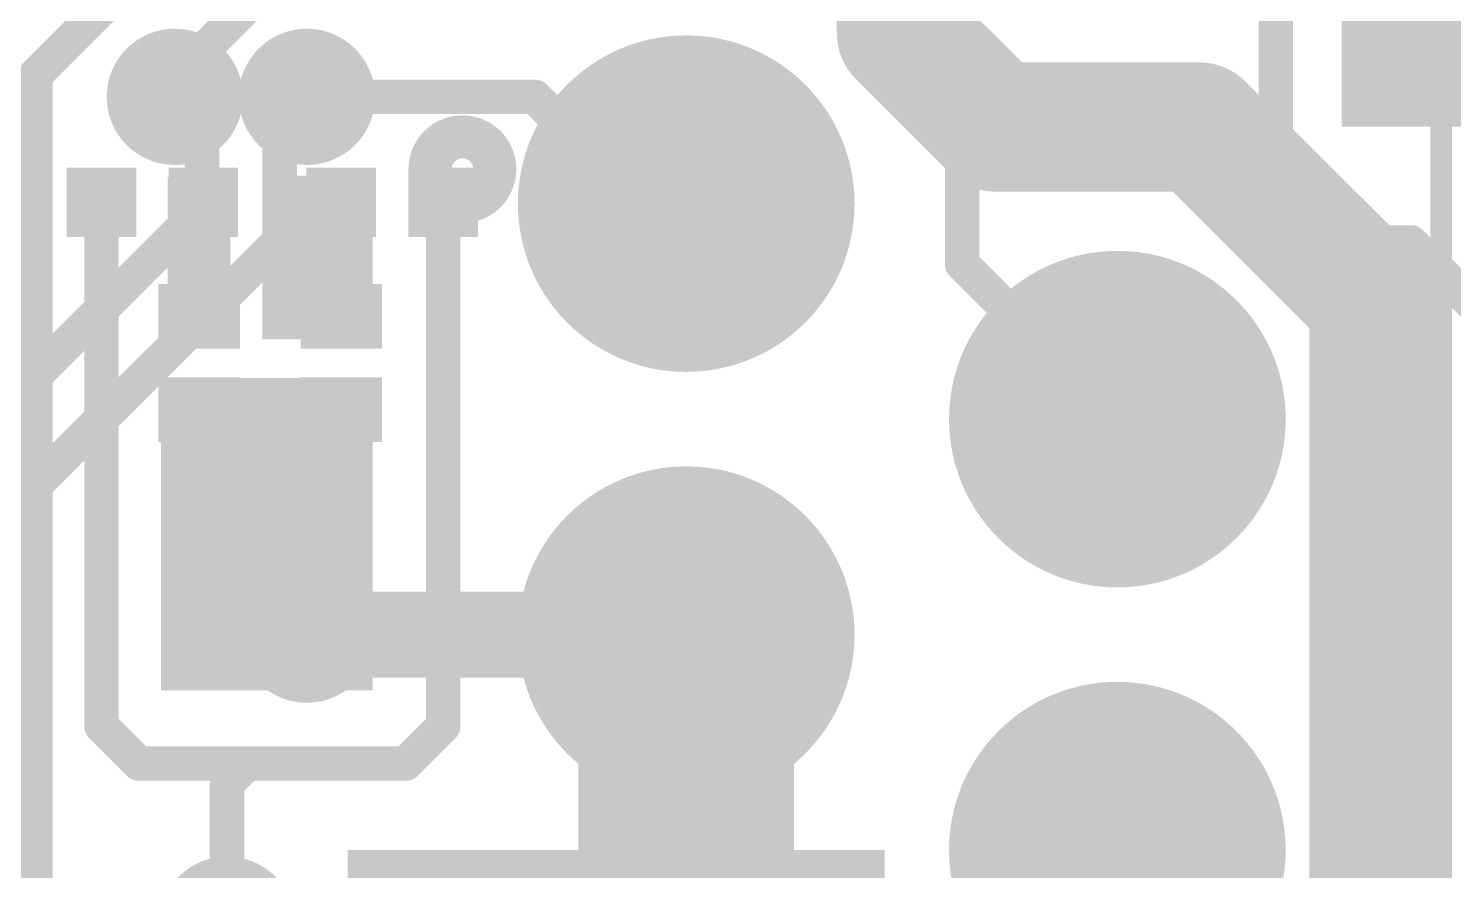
# Model space of a CAD drawing. Header units: millimetres. Extents: x -0.39 to 1.43, y -0.39 to 1.45.
# Drawn here: x 0.7335 to 1.064, y 0.3022 to 0.4976 of the extents above; entities that cross this region are included whole.
import ezdxf

# ---------------------------------------------------------------- set-up
doc = ezdxf.new("R2010")
doc.units = ezdxf.units.MM
doc.header["$MEASUREMENT"] = 0
for name, color, linetype in [('BottomLayer', 5, 'Continuous'), ('BottomPaste', 16, 'Continuous'), ('BottomSolder', 6, 'Continuous'), ('MultiLayer', 9, 'Continuous'), ('PadHoleLayer', 156, 'Continuous'), ('TopLayer', 1, 'Continuous'), ('TopOverlay', 2, 'Continuous'), ('TopSolder', 216, 'Continuous'), ('ViaHoleLayer', 16, 'Continuous')]:
    doc.layers.add(name, color=color, linetype=linetype)

# ---------------------------------------------------------------- blocks, each defined once
blk = doc.blocks.new('HY951180A__2')
at = {"layer": 'BottomLayer'}
h = blk.add_hatch(color=5, dxfattribs=at)
edge = h.paths.add_edge_path()
edge.add_arc((0.075, -0.15591), 0.03504, 0, 360)
h = blk.add_hatch(color=5, dxfattribs=at)
edge = h.paths.add_edge_path()
edge.add_arc((0.175, -0.15591), 0.03504, 0, 360)
h = blk.add_hatch(color=5, dxfattribs=at)
edge = h.paths.add_edge_path()
edge.add_arc((0.025, -0.25591), 0.03504, 0, 360)
h = blk.add_hatch(color=5, dxfattribs=at)
edge = h.paths.add_edge_path()
edge.add_arc((0.125, -0.25591), 0.03504, 0, 360)
at = {"layer": 'BottomSolder'}
h = blk.add_hatch(color=6, dxfattribs=at)
edge = h.paths.add_edge_path()
edge.add_arc((0.075, -0.15591), 0.03904, 0, 360)
h = blk.add_hatch(color=6, dxfattribs=at)
edge = h.paths.add_edge_path()
edge.add_arc((0.175, -0.15591), 0.03904, 0, 360)
h = blk.add_hatch(color=6, dxfattribs=at)
edge = h.paths.add_edge_path()
edge.add_arc((0.025, -0.25591), 0.03904, 0, 360)
h = blk.add_hatch(color=6, dxfattribs=at)
edge = h.paths.add_edge_path()
edge.add_arc((0.125, -0.25591), 0.03904, 0, 360)
at = {"layer": 'MultiLayer'}
h = blk.add_hatch(color=9, dxfattribs=at)
edge = h.paths.add_edge_path()
edge.add_arc((0.075, -0.15591), 0.03504, 0, 360)
h = blk.add_hatch(color=9, dxfattribs=at)
edge = h.paths.add_edge_path()
edge.add_arc((0.175, -0.15591), 0.03504, 0, 360)
h = blk.add_hatch(color=9, dxfattribs=at)
edge = h.paths.add_edge_path()
edge.add_arc((0.025, -0.25591), 0.03504, 0, 360)
h = blk.add_hatch(color=9, dxfattribs=at)
edge = h.paths.add_edge_path()
edge.add_arc((0.125, -0.25591), 0.03504, 0, 360)
at = {"layer": 'PadHoleLayer'}
h = blk.add_hatch(color=156, dxfattribs=at)
edge = h.paths.add_edge_path()
edge.add_arc((0.075, -0.15591), 0.01752, 0, 360)
h = blk.add_hatch(color=156, dxfattribs=at)
edge = h.paths.add_edge_path()
edge.add_arc((0.175, -0.15591), 0.01752, 0, 360)
h = blk.add_hatch(color=156, dxfattribs=at)
edge = h.paths.add_edge_path()
edge.add_arc((0.025, -0.25591), 0.01752, 0, 360)
h = blk.add_hatch(color=156, dxfattribs=at)
edge = h.paths.add_edge_path()
edge.add_arc((0.125, -0.25591), 0.01752, 0, 360)
at = {"layer": 'TopLayer'}
h = blk.add_hatch(color=1, dxfattribs=at)
edge = h.paths.add_edge_path()
edge.add_arc((0.075, -0.15591), 0.03504, 0, 360)
h = blk.add_hatch(color=1, dxfattribs=at)
edge = h.paths.add_edge_path()
edge.add_arc((0.175, -0.15591), 0.03504, 0, 360)
h = blk.add_hatch(color=1, dxfattribs=at)
edge = h.paths.add_edge_path()
edge.add_arc((0.025, -0.25591), 0.03504, 0, 360)
h = blk.add_hatch(color=1, dxfattribs=at)
edge = h.paths.add_edge_path()
edge.add_arc((0.125, -0.25591), 0.03504, 0, 360)
at = {"layer": 'TopSolder'}
h = blk.add_hatch(color=216, dxfattribs=at)
edge = h.paths.add_edge_path()
edge.add_arc((0.075, -0.15591), 0.03904, 0, 360)
h = blk.add_hatch(color=216, dxfattribs=at)
edge = h.paths.add_edge_path()
edge.add_arc((0.175, -0.15591), 0.03904, 0, 360)
h = blk.add_hatch(color=216, dxfattribs=at)
edge = h.paths.add_edge_path()
edge.add_arc((0.025, -0.25591), 0.03904, 0, 360)
h = blk.add_hatch(color=216, dxfattribs=at)
edge = h.paths.add_edge_path()
edge.add_arc((0.125, -0.25591), 0.03904, 0, 360)
at = {"layer": 'TopOverlay'}
for points, const_width in [([(0.1905, -0.104, 1), (0.1755, -0.104, 1)], 0.01), ([(0.173, -0.104, 1), (0.178, -0.104, 1)], 0.005), ([(0.188, -0.104, 1), (0.193, -0.104, 1)], 0.005)]:
    blk.add_lwpolyline(points, format="xyb", close=True, dxfattribs=dict(at, const_width=const_width))
at = {"layer": 'TopOverlay', "const_width": 0.005}
blk.add_lwpolyline([(-0.331, -0.331), (0.331, -0.331)], dxfattribs=at)
blk = doc.blocks.new('R___0201_B_14')
at = {"layer": 'BottomLayer'}
for points in [[(-0.01614, 0.00728), (-0.00551, 0.00728), (-0.00551, -0.00728), (-0.01614, -0.00728)], [(0.00551, 0.00728), (0.01614, 0.00728), (0.01614, -0.00728), (0.00551, -0.00728)]]:
    blk.add_hatch(color=5, dxfattribs=at).paths.add_polyline_path(points)
at = {"layer": 'BottomPaste'}
for points in [[(-0.01614, 0.00728), (-0.00551, 0.00728), (-0.00551, -0.00728), (-0.01614, -0.00728)], [(0.00551, 0.00728), (0.01614, 0.00728), (0.01614, -0.00728), (0.00551, -0.00728)]]:
    blk.add_hatch(color=16, dxfattribs=at).paths.add_polyline_path(points)
at = {"layer": 'BottomSolder'}
for points in [[(-0.01831, 0.00945), (-0.00335, 0.00945), (-0.00335, -0.00945), (-0.01831, -0.00945)], [(0.00335, 0.00945), (0.01831, 0.00945), (0.01831, -0.00945), (0.00335, -0.00945)]]:
    blk.add_hatch(color=6, dxfattribs=at).paths.add_polyline_path(points)
blk = doc.blocks.new('CAP_0201_B_28')
at = {"layer": 'BottomLayer'}
for points in [[(-0.01772, 0.00591), (-0.00591, 0.00591), (-0.00591, -0.00591), (-0.01772, -0.00591)], [(0.00591, 0.00591), (0.01772, 0.00591), (0.01772, -0.00591), (0.00591, -0.00591)]]:
    blk.add_hatch(color=5, dxfattribs=at).paths.add_polyline_path(points)
at = {"layer": 'BottomPaste'}
for points in [[(-0.01772, 0.00591), (-0.00591, 0.00591), (-0.00591, -0.00591), (-0.01772, -0.00591)], [(0.00591, 0.00591), (0.01772, 0.00591), (0.01772, -0.00591), (0.00591, -0.00591)]]:
    blk.add_hatch(color=16, dxfattribs=at).paths.add_polyline_path(points)
at = {"layer": 'BottomSolder'}
for points in [[(-0.01988, 0.00807), (-0.00374, 0.00807), (-0.00374, -0.00807), (-0.01988, -0.00807)], [(0.00374, 0.00807), (0.01988, 0.00807), (0.01988, -0.00807), (0.00374, -0.00807)]]:
    blk.add_hatch(color=6, dxfattribs=at).paths.add_polyline_path(points)
blk = doc.blocks.new('CAP_0201_B_30')
at = {"layer": 'BottomLayer'}
for points in [[(-0.01772, 0.00591), (-0.00591, 0.00591), (-0.00591, -0.00591), (-0.01772, -0.00591)], [(0.00591, 0.00591), (0.01772, 0.00591), (0.01772, -0.00591), (0.00591, -0.00591)]]:
    blk.add_hatch(color=5, dxfattribs=at).paths.add_polyline_path(points)
at = {"layer": 'BottomPaste'}
for points in [[(-0.01772, 0.00591), (-0.00591, 0.00591), (-0.00591, -0.00591), (-0.01772, -0.00591)], [(0.00591, 0.00591), (0.01772, 0.00591), (0.01772, -0.00591), (0.00591, -0.00591)]]:
    blk.add_hatch(color=16, dxfattribs=at).paths.add_polyline_path(points)
at = {"layer": 'BottomSolder'}
for points in [[(-0.01988, 0.00807), (-0.00374, 0.00807), (-0.00374, -0.00807), (-0.01988, -0.00807)], [(0.00374, 0.00807), (0.01988, 0.00807), (0.01988, -0.00807), (0.00374, -0.00807)]]:
    blk.add_hatch(color=6, dxfattribs=at).paths.add_polyline_path(points)
blk = doc.blocks.new('R___0201_B_59')
at = {"layer": 'BottomLayer'}
for points in [[(-0.01614, 0.00728), (-0.00551, 0.00728), (-0.00551, -0.00728), (-0.01614, -0.00728)], [(0.00551, 0.00728), (0.01614, 0.00728), (0.01614, -0.00728), (0.00551, -0.00728)]]:
    blk.add_hatch(color=5, dxfattribs=at).paths.add_polyline_path(points)
at = {"layer": 'BottomPaste'}
for points in [[(-0.01614, 0.00728), (-0.00551, 0.00728), (-0.00551, -0.00728), (-0.01614, -0.00728)], [(0.00551, 0.00728), (0.01614, 0.00728), (0.01614, -0.00728), (0.00551, -0.00728)]]:
    blk.add_hatch(color=16, dxfattribs=at).paths.add_polyline_path(points)
at = {"layer": 'BottomSolder'}
for points in [[(-0.01831, 0.00945), (-0.00335, 0.00945), (-0.00335, -0.00945), (-0.01831, -0.00945)], [(0.00335, 0.00945), (0.01831, 0.00945), (0.01831, -0.00945), (0.00335, -0.00945)]]:
    blk.add_hatch(color=6, dxfattribs=at).paths.add_polyline_path(points)
blk = doc.blocks.new('TMC2130_LA_T_B_77')
at = {"layer": 'BottomLayer'}
for points in [[(-0.06299, 0.13189), (-0.06299, 0.10039), (-0.0748, 0.10039), (-0.0748, 0.13189)], [(-0.04331, 0.13189), (-0.04331, 0.10039), (-0.05512, 0.10039), (-0.05512, 0.13189)], [(-0.02362, 0.13189), (-0.02362, 0.10039), (-0.03543, 0.10039), (-0.03543, 0.13189)], [(-0.00394, 0.13189), (-0.00394, 0.10039), (-0.01575, 0.10039), (-0.01575, 0.13189)], [(0.01575, 0.13189), (0.01575, 0.10039), (0.00394, 0.10039), (0.00394, 0.13189)], [(0.03543, 0.13189), (0.03543, 0.10039), (0.02362, 0.10039), (0.02362, 0.13189)], [(0.05512, 0.13189), (0.05512, 0.10039), (0.04331, 0.10039), (0.04331, 0.13189)], [(0.0748, 0.13189), (0.0748, 0.10039), (0.06299, 0.10039), (0.06299, 0.13189)], [(-0.1122, 0.09449), (-0.08071, 0.09449), (-0.08071, 0.08268), (-0.1122, 0.08268)], [(0.1122, 0.08268), (0.08071, 0.08268), (0.08071, 0.09449), (0.1122, 0.09449)], [(-0.07087, 0.08071), (0.07087, 0.08071), (0.07087, -0.08071), (-0.07087, -0.08071)], [(-0.1122, 0.0748), (-0.08071, 0.0748), (-0.08071, 0.06299), (-0.1122, 0.06299)], [(0.1122, 0.06299), (0.08071, 0.06299), (0.08071, 0.0748), (0.1122, 0.0748)], [(-0.1122, 0.05512), (-0.08071, 0.05512), (-0.08071, 0.04331), (-0.1122, 0.04331)], [(0.1122, 0.04331), (0.08071, 0.04331), (0.08071, 0.05512), (0.1122, 0.05512)], [(-0.1122, 0.03543), (-0.08071, 0.03543), (-0.08071, 0.02362), (-0.1122, 0.02362)], [(0.1122, 0.02362), (0.08071, 0.02362), (0.08071, 0.03543), (0.1122, 0.03543)], [(-0.1122, 0.01575), (-0.08071, 0.01575), (-0.08071, 0.00394), (-0.1122, 0.00394)], [(0.1122, 0.00394), (0.08071, 0.00394), (0.08071, 0.01575), (0.1122, 0.01575)], [(-0.1122, -0.00394), (-0.08071, -0.00394), (-0.08071, -0.01575), (-0.1122, -0.01575)], [(0.1122, -0.01575), (0.08071, -0.01575), (0.08071, -0.00394), (0.1122, -0.00394)], [(-0.1122, -0.02362), (-0.08071, -0.02362), (-0.08071, -0.03543), (-0.1122, -0.03543)], [(0.1122, -0.03543), (0.08071, -0.03543), (0.08071, -0.02362), (0.1122, -0.02362)], [(-0.1122, -0.04331), (-0.08071, -0.04331), (-0.08071, -0.05512), (-0.1122, -0.05512)], [(0.1122, -0.05512), (0.08071, -0.05512), (0.08071, -0.04331), (0.1122, -0.04331)], [(-0.1122, -0.06299), (-0.08071, -0.06299), (-0.08071, -0.0748), (-0.1122, -0.0748)], [(0.1122, -0.0748), (0.08071, -0.0748), (0.08071, -0.06299), (0.1122, -0.06299)], [(-0.1122, -0.08268), (-0.08071, -0.08268), (-0.08071, -0.09449), (-0.1122, -0.09449)], [(0.1122, -0.09449), (0.08071, -0.09449), (0.08071, -0.08268), (0.1122, -0.08268)], [(-0.0748, -0.13189), (-0.0748, -0.10039), (-0.06299, -0.10039), (-0.06299, -0.13189)], [(-0.05512, -0.13189), (-0.05512, -0.10039), (-0.04331, -0.10039), (-0.04331, -0.13189)], [(-0.03543, -0.13189), (-0.03543, -0.10039), (-0.02362, -0.10039), (-0.02362, -0.13189)], [(-0.01575, -0.13189), (-0.01575, -0.10039), (-0.00394, -0.10039), (-0.00394, -0.13189)], [(0.00394, -0.13189), (0.00394, -0.10039), (0.01575, -0.10039), (0.01575, -0.13189)], [(0.02362, -0.13189), (0.02362, -0.10039), (0.03543, -0.10039), (0.03543, -0.13189)], [(0.04331, -0.13189), (0.04331, -0.10039), (0.05512, -0.10039), (0.05512, -0.13189)], [(0.06299, -0.13189), (0.06299, -0.10039), (0.0748, -0.10039), (0.0748, -0.13189)]]:
    blk.add_hatch(color=5, dxfattribs=at).paths.add_polyline_path(points)
at = {"layer": 'BottomPaste'}
for points in [[(-0.06299, 0.13189), (-0.06299, 0.10039), (-0.0748, 0.10039), (-0.0748, 0.13189)], [(-0.04331, 0.13189), (-0.04331, 0.10039), (-0.05512, 0.10039), (-0.05512, 0.13189)], [(-0.02362, 0.13189), (-0.02362, 0.10039), (-0.03543, 0.10039), (-0.03543, 0.13189)], [(-0.00394, 0.13189), (-0.00394, 0.10039), (-0.01575, 0.10039), (-0.01575, 0.13189)], [(0.01575, 0.13189), (0.01575, 0.10039), (0.00394, 0.10039), (0.00394, 0.13189)], [(0.03543, 0.13189), (0.03543, 0.10039), (0.02362, 0.10039), (0.02362, 0.13189)], [(0.05512, 0.13189), (0.05512, 0.10039), (0.04331, 0.10039), (0.04331, 0.13189)], [(0.0748, 0.13189), (0.0748, 0.10039), (0.06299, 0.10039), (0.06299, 0.13189)], [(-0.1122, 0.09449), (-0.08071, 0.09449), (-0.08071, 0.08268), (-0.1122, 0.08268)], [(0.1122, 0.08268), (0.08071, 0.08268), (0.08071, 0.09449), (0.1122, 0.09449)], [(-0.07087, 0.08071), (0.07087, 0.08071), (0.07087, -0.08071), (-0.07087, -0.08071)], [(-0.1122, 0.0748), (-0.08071, 0.0748), (-0.08071, 0.06299), (-0.1122, 0.06299)], [(0.1122, 0.06299), (0.08071, 0.06299), (0.08071, 0.0748), (0.1122, 0.0748)], [(-0.1122, 0.05512), (-0.08071, 0.05512), (-0.08071, 0.04331), (-0.1122, 0.04331)], [(0.1122, 0.04331), (0.08071, 0.04331), (0.08071, 0.05512), (0.1122, 0.05512)], [(-0.1122, 0.03543), (-0.08071, 0.03543), (-0.08071, 0.02362), (-0.1122, 0.02362)], [(0.1122, 0.02362), (0.08071, 0.02362), (0.08071, 0.03543), (0.1122, 0.03543)], [(-0.1122, 0.01575), (-0.08071, 0.01575), (-0.08071, 0.00394), (-0.1122, 0.00394)], [(0.1122, 0.00394), (0.08071, 0.00394), (0.08071, 0.01575), (0.1122, 0.01575)], [(-0.1122, -0.00394), (-0.08071, -0.00394), (-0.08071, -0.01575), (-0.1122, -0.01575)], [(0.1122, -0.01575), (0.08071, -0.01575), (0.08071, -0.00394), (0.1122, -0.00394)], [(-0.1122, -0.02362), (-0.08071, -0.02362), (-0.08071, -0.03543), (-0.1122, -0.03543)], [(0.1122, -0.03543), (0.08071, -0.03543), (0.08071, -0.02362), (0.1122, -0.02362)], [(-0.1122, -0.04331), (-0.08071, -0.04331), (-0.08071, -0.05512), (-0.1122, -0.05512)], [(0.1122, -0.05512), (0.08071, -0.05512), (0.08071, -0.04331), (0.1122, -0.04331)], [(-0.1122, -0.06299), (-0.08071, -0.06299), (-0.08071, -0.0748), (-0.1122, -0.0748)], [(0.1122, -0.0748), (0.08071, -0.0748), (0.08071, -0.06299), (0.1122, -0.06299)], [(-0.1122, -0.08268), (-0.08071, -0.08268), (-0.08071, -0.09449), (-0.1122, -0.09449)], [(0.1122, -0.09449), (0.08071, -0.09449), (0.08071, -0.08268), (0.1122, -0.08268)], [(-0.0748, -0.13189), (-0.0748, -0.10039), (-0.06299, -0.10039), (-0.06299, -0.13189)], [(-0.05512, -0.13189), (-0.05512, -0.10039), (-0.04331, -0.10039), (-0.04331, -0.13189)], [(-0.03543, -0.13189), (-0.03543, -0.10039), (-0.02362, -0.10039), (-0.02362, -0.13189)], [(-0.01575, -0.13189), (-0.01575, -0.10039), (-0.00394, -0.10039), (-0.00394, -0.13189)], [(0.00394, -0.13189), (0.00394, -0.10039), (0.01575, -0.10039), (0.01575, -0.13189)], [(0.02362, -0.13189), (0.02362, -0.10039), (0.03543, -0.10039), (0.03543, -0.13189)], [(0.04331, -0.13189), (0.04331, -0.10039), (0.05512, -0.10039), (0.05512, -0.13189)], [(0.06299, -0.13189), (0.06299, -0.10039), (0.0748, -0.10039), (0.0748, -0.13189)]]:
    blk.add_hatch(color=16, dxfattribs=at).paths.add_polyline_path(points)
at = {"layer": 'BottomSolder'}
for points in [[(-0.05899, 0.13589), (-0.05899, 0.09639), (-0.0788, 0.09639), (-0.0788, 0.13589)], [(-0.03931, 0.13589), (-0.03931, 0.09639), (-0.05912, 0.09639), (-0.05912, 0.13589)], [(-0.01962, 0.13589), (-0.01962, 0.09639), (-0.03943, 0.09639), (-0.03943, 0.13589)], [(0.00006, 0.13589), (0.00006, 0.09639), (-0.01975, 0.09639), (-0.01975, 0.13589)], [(0.01975, 0.13589), (0.01975, 0.09639), (-0.00006, 0.09639), (-0.00006, 0.13589)], [(0.03943, 0.13589), (0.03943, 0.09639), (0.01962, 0.09639), (0.01962, 0.13589)], [(0.05912, 0.13589), (0.05912, 0.09639), (0.03931, 0.09639), (0.03931, 0.13589)], [(0.0788, 0.13589), (0.0788, 0.09639), (0.05899, 0.09639), (0.05899, 0.13589)], [(-0.1162, 0.09849), (-0.07671, 0.09849), (-0.07671, 0.07868), (-0.1162, 0.07868)], [(0.1162, 0.07868), (0.07671, 0.07868), (0.07671, 0.09849), (0.1162, 0.09849)], [(-0.07487, 0.08471), (0.07487, 0.08471), (0.07487, -0.08471), (-0.07487, -0.08471)], [(-0.1162, 0.0788), (-0.07671, 0.0788), (-0.07671, 0.05899), (-0.1162, 0.05899)], [(0.1162, 0.05899), (0.07671, 0.05899), (0.07671, 0.0788), (0.1162, 0.0788)], [(-0.1162, 0.05912), (-0.07671, 0.05912), (-0.07671, 0.03931), (-0.1162, 0.03931)], [(0.1162, 0.03931), (0.07671, 0.03931), (0.07671, 0.05912), (0.1162, 0.05912)], [(-0.1162, 0.03943), (-0.07671, 0.03943), (-0.07671, 0.01962), (-0.1162, 0.01962)], [(0.1162, 0.01962), (0.07671, 0.01962), (0.07671, 0.03943), (0.1162, 0.03943)], [(-0.1162, 0.01975), (-0.07671, 0.01975), (-0.07671, -0.00006), (-0.1162, -0.00006)], [(0.1162, -0.00006), (0.07671, -0.00006), (0.07671, 0.01975), (0.1162, 0.01975)], [(-0.1162, 0.00006), (-0.07671, 0.00006), (-0.07671, -0.01975), (-0.1162, -0.01975)], [(0.1162, -0.01975), (0.07671, -0.01975), (0.07671, 0.00006), (0.1162, 0.00006)], [(-0.1162, -0.01962), (-0.07671, -0.01962), (-0.07671, -0.03943), (-0.1162, -0.03943)], [(0.1162, -0.03943), (0.07671, -0.03943), (0.07671, -0.01962), (0.1162, -0.01962)], [(-0.1162, -0.03931), (-0.07671, -0.03931), (-0.07671, -0.05912), (-0.1162, -0.05912)], [(0.1162, -0.05912), (0.07671, -0.05912), (0.07671, -0.03931), (0.1162, -0.03931)], [(-0.1162, -0.05899), (-0.07671, -0.05899), (-0.07671, -0.0788), (-0.1162, -0.0788)], [(0.1162, -0.0788), (0.07671, -0.0788), (0.07671, -0.05899), (0.1162, -0.05899)], [(-0.1162, -0.07868), (-0.07671, -0.07868), (-0.07671, -0.09849), (-0.1162, -0.09849)], [(0.1162, -0.09849), (0.07671, -0.09849), (0.07671, -0.07868), (0.1162, -0.07868)], [(-0.0788, -0.13589), (-0.0788, -0.09639), (-0.05899, -0.09639), (-0.05899, -0.13589)], [(-0.05912, -0.13589), (-0.05912, -0.09639), (-0.03931, -0.09639), (-0.03931, -0.13589)], [(-0.03943, -0.13589), (-0.03943, -0.09639), (-0.01962, -0.09639), (-0.01962, -0.13589)], [(-0.01975, -0.13589), (-0.01975, -0.09639), (0.00006, -0.09639), (0.00006, -0.13589)], [(-0.00006, -0.13589), (-0.00006, -0.09639), (0.01975, -0.09639), (0.01975, -0.13589)], [(0.01962, -0.13589), (0.01962, -0.09639), (0.03943, -0.09639), (0.03943, -0.13589)], [(0.03931, -0.13589), (0.03931, -0.09639), (0.05912, -0.09639), (0.05912, -0.13589)], [(0.05899, -0.13589), (0.05899, -0.09639), (0.0788, -0.09639), (0.0788, -0.13589)]]:
    blk.add_hatch(color=6, dxfattribs=at).paths.add_polyline_path(points)

msp = doc.modelspace()

# ---------------------------------------------------------------- hatches: boundary and pattern name
at = {"layer": 'BottomLayer'}
for points in [[(1.03803, 0.47483), (1.10583, 0.47483), (1.10583, 0.52404), (1.03803, 0.52404)], [(0.7803, 0.46319), (0.76573, 0.46319), (0.76573, 0.42551), (0.7803, 0.42551)], [(0.81328, 0.46344), (0.7877, 0.46344), (0.7877, 0.42551), (0.81328, 0.42551)], [(0.7642, 0.34402), (0.81328, 0.34402), (0.81328, 0.41649), (0.7642, 0.41649)], [(0.8075, 0.207), (0.932, 0.207), (0.932, 0.30698), (0.8075, 0.30698)]]:
    msp.add_hatch(color=5, dxfattribs=at).paths.add_polyline_path(points)
h = msp.add_hatch(color=5, dxfattribs=at)
edge = h.paths.add_edge_path()
edge.add_arc((0.76739, 0.48176), 0.01181, 0, 360)
h = msp.add_hatch(color=5, dxfattribs=at)
edge = h.paths.add_edge_path()
edge.add_arc((0.79801, 0.48176), 0.01181, 0, 360)
h = msp.add_hatch(color=5, dxfattribs=at)
edge = h.paths.add_edge_path()
edge.add_arc((0.79801, 0.35698), 0.01181, 0, 360)
at = {"layer": 'BottomSolder'}
h = msp.add_hatch(color=6, dxfattribs=at)
edge = h.paths.add_edge_path()
edge.add_arc((0.76739, 0.48176), 0.01581, 0, 360)
h = msp.add_hatch(color=6, dxfattribs=at)
edge = h.paths.add_edge_path()
edge.add_arc((0.79801, 0.48176), 0.01581, 0, 360)
h = msp.add_hatch(color=6, dxfattribs=at)
edge = h.paths.add_edge_path()
edge.add_arc((0.79801, 0.35698), 0.01581, 0, 360)
h = msp.add_hatch(color=6, dxfattribs=at)
edge = h.paths.add_edge_path()
edge.add_arc((0.7795, 0.28968), 0.01581, 0, 360)
at = {"layer": 'TopLayer'}
h = msp.add_hatch(color=1, dxfattribs=at)
edge = h.paths.add_edge_path()
edge.add_arc((0.76739, 0.48176), 0.01181, 0, 360)
h = msp.add_hatch(color=1, dxfattribs=at)
edge = h.paths.add_edge_path()
edge.add_arc((0.79801, 0.48176), 0.01181, 0, 360)
h = msp.add_hatch(color=1, dxfattribs=at)
edge = h.paths.add_edge_path()
edge.add_arc((0.79801, 0.35698), 0.01181, 0, 360)
at = {"layer": 'TopSolder'}
h = msp.add_hatch(color=216, dxfattribs=at)
edge = h.paths.add_edge_path()
edge.add_arc((0.76739, 0.48176), 0.01581, 0, 360)
h = msp.add_hatch(color=216, dxfattribs=at)
edge = h.paths.add_edge_path()
edge.add_arc((0.79801, 0.48176), 0.01581, 0, 360)
h = msp.add_hatch(color=216, dxfattribs=at)
edge = h.paths.add_edge_path()
edge.add_arc((0.79801, 0.35698), 0.01581, 0, 360)
h = msp.add_hatch(color=216, dxfattribs=at)
edge = h.paths.add_edge_path()
edge.add_arc((0.7795, 0.28968), 0.01581, 0, 360)
at = {"layer": 'ViaHoleLayer'}
h = msp.add_hatch(color=16, dxfattribs=at)
edge = h.paths.add_edge_path()
edge.add_arc((0.76739, 0.48176), 0.00591, 0, 360)
h = msp.add_hatch(color=16, dxfattribs=at)
edge = h.paths.add_edge_path()
edge.add_arc((0.79801, 0.48176), 0.00591, 0, 360)
h = msp.add_hatch(color=16, dxfattribs=at)
edge = h.paths.add_edge_path()
edge.add_arc((0.79801, 0.35698), 0.00591, 0, 360)

# ---------------------------------------------------------------- linework, layer by layer
at = {"layer": 'BottomLayer'}
for points, const_width in [([(1.02274, 0.4617), (1.02274, 0.53191)], 0.008), ([(0.73509, 0.48685), (0.77024, 0.522)], 0.008), ([(0.92395, 0.51101), (0.94861, 0.48635)], 0.008), ([(0.76739, 0.48599), (0.78749, 0.50609)], 0.008), ([(1.06749, 0.49202), (1.07879, 0.49202)], 0.025), ([(0.73509, 0.28), (0.73509, 0.48685)], 0.008), ([(0.76739, 0.48176), (0.76739, 0.48599)], 0.008), ([(0.94861, 0.48635), (0.94999, 0.48497)], 0.008), ([(0.94999, 0.44299), (0.94999, 0.48497)], 0.008), ([(0.76739, 0.47753), (0.76739, 0.48176)], 0.008), ([(0.79801, 0.47753), (0.79801, 0.48176)], 0.008), ([(0.79801, 0.48176), (0.85087, 0.48176)], 0.008), ([(0.85087, 0.48176), (0.87565, 0.45698)], 0.008), ([(0.76739, 0.47753), (0.7737, 0.47122)], 0.008), ([(0.7917, 0.47122), (0.79801, 0.47753)], 0.008), ([(0.7737, 0.46319), (0.7737, 0.47122)], 0.008), ([(0.7917, 0.46319), (0.7917, 0.47122)], 0.008), ([(1.02274, 0.4617), (1.03645, 0.44798)], 0.008), ([(0.75039, 0.33576), (0.75039, 0.45728)], 0.008), ([(0.82963, 0.33576), (0.82963, 0.45728)], 0.008), ([(0.87565, 0.45698), (0.88599, 0.45698)], 0.008), ([(1.03645, 0.44798), (1.05411, 0.44798)], 0.008), ([(1.05411, 0.44798), (1.08015, 0.42194)], 0.008), ([(0.94999, 0.44299), (0.98599, 0.40698)], 0.008), ([(0.77402, 0.43214), (0.77533, 0.43083)], 0.008), ([(0.77402, 0.43083), (0.77533, 0.43083)], 0.008), ([(0.77533, 0.43083), (0.77598, 0.43083)], 0.008), ([(0.80403, 0.43083), (0.806, 0.43083)], 0.008), ([(0.80546, 0.43137), (0.806, 0.43083)], 0.008), ([(0.77602, 0.40918), (0.78874, 0.40918)], 0.01), ([(0.78874, 0.40918), (0.80247, 0.40918)], 0.01), ([(0.88599, 0.25698), (0.88599, 0.35698)], 0.05), ([(0.75039, 0.33576), (0.7591, 0.32706)], 0.008), ([(0.82092, 0.32706), (0.82963, 0.33576)], 0.008), ([(0.7591, 0.32706), (0.78419, 0.32706)], 0.008), ([(0.7795, 0.32237), (0.78419, 0.32706)], 0.008), ([(0.78419, 0.32706), (0.82092, 0.32706)], 0.008), ([(0.7795, 0.28968), (0.7795, 0.32237)], 0.008)]:
    msp.add_lwpolyline(points, dxfattribs=dict(at, const_width=const_width))
for points, const_width in [([(1.06124, 0.49202, 1), (1.07374, 0.49202, 1)], 0.0125), ([(0.73309, 0.48685, 1), (0.73709, 0.48685, 1)], 0.004), ([(0.73309, 0.48685, 1), (0.73709, 0.48685, 1)], 0.004), ([(0.76539, 0.48599, 1), (0.76939, 0.48599, 1)], 0.004), ([(0.76539, 0.48599, 1), (0.76939, 0.48599, 1)], 0.004), ([(0.94661, 0.48635, 1), (0.95061, 0.48635, 1)], 0.004), ([(0.94661, 0.48635, 1), (0.95061, 0.48635, 1)], 0.004), ([(0.94799, 0.48497, 1), (0.95199, 0.48497, 1)], 0.004), ([(0.94799, 0.48497, 1), (0.95199, 0.48497, 1)], 0.004), ([(0.76539, 0.48176, 1), (0.76939, 0.48176, 1)], 0.004), ([(0.76539, 0.48176, 1), (0.76939, 0.48176, 1)], 0.004), ([(0.79601, 0.48176, 1), (0.80001, 0.48176, 1)], 0.004), ([(0.79601, 0.48176, 1), (0.80001, 0.48176, 1)], 0.004), ([(0.84887, 0.48176, 1), (0.85287, 0.48176, 1)], 0.004), ([(0.84887, 0.48176, 1), (0.85287, 0.48176, 1)], 0.004), ([(0.76539, 0.47753, 1), (0.76939, 0.47753, 1)], 0.004), ([(0.76539, 0.47753, 1), (0.76939, 0.47753, 1)], 0.004), ([(0.79601, 0.47753, 1), (0.80001, 0.47753, 1)], 0.004), ([(0.79601, 0.47753, 1), (0.80001, 0.47753, 1)], 0.004), ([(0.7717, 0.47122, 1), (0.7757, 0.47122, 1)], 0.004), ([(0.7717, 0.47122, 1), (0.7757, 0.47122, 1)], 0.004), ([(0.7897, 0.47122, 1), (0.7937, 0.47122, 1)], 0.004), ([(0.7897, 0.47122, 1), (0.7937, 0.47122, 1)], 0.004), ([(0.7717, 0.46319, 1), (0.7757, 0.46319, 1)], 0.004), ([(0.7897, 0.46319, 1), (0.7937, 0.46319, 1)], 0.004), ([(1.02074, 0.4617, 1), (1.02474, 0.4617, 1)], 0.004), ([(1.02074, 0.4617, 1), (1.02474, 0.4617, 1)], 0.004), ([(0.74839, 0.45728, 1), (0.75239, 0.45728, 1)], 0.004), ([(0.82763, 0.45728, 1), (0.83163, 0.45728, 1)], 0.004), ([(0.87365, 0.45698, 1), (0.87765, 0.45698, 1)], 0.004), ([(0.87365, 0.45698, 1), (0.87765, 0.45698, 1)], 0.004), ([(0.88399, 0.45698, 1), (0.88799, 0.45698, 1)], 0.004), ([(1.03445, 0.44798, 1), (1.03845, 0.44798, 1)], 0.004), ([(1.03445, 0.44798, 1), (1.03845, 0.44798, 1)], 0.004), ([(1.05211, 0.44798, 1), (1.05611, 0.44798, 1)], 0.004), ([(1.05211, 0.44798, 1), (1.05611, 0.44798, 1)], 0.004), ([(0.94799, 0.44299, 1), (0.95199, 0.44299, 1)], 0.004), ([(0.94799, 0.44299, 1), (0.95199, 0.44299, 1)], 0.004), ([(0.77202, 0.43214, 1), (0.77602, 0.43214, 1)], 0.004), ([(0.77202, 0.43083, 1), (0.77602, 0.43083, 1)], 0.004), ([(0.77333, 0.43083, 1), (0.77733, 0.43083, 1)], 0.004), ([(0.77333, 0.43083, 1), (0.77733, 0.43083, 1)], 0.004), ([(0.77333, 0.43083, 1), (0.77733, 0.43083, 1)], 0.004), ([(0.77398, 0.43083, 1), (0.77798, 0.43083, 1)], 0.004), ([(0.80203, 0.43083, 1), (0.80603, 0.43083, 1)], 0.004), ([(0.80346, 0.43137, 1), (0.80746, 0.43137, 1)], 0.004), ([(0.804, 0.43083, 1), (0.808, 0.43083, 1)], 0.004), ([(0.804, 0.43083, 1), (0.808, 0.43083, 1)], 0.004), ([(0.77352, 0.40918, 1), (0.77852, 0.40918, 1)], 0.005), ([(0.78624, 0.40918, 1), (0.79124, 0.40918, 1)], 0.005), ([(0.78624, 0.40918, 1), (0.79124, 0.40918, 1)], 0.005), ([(0.79997, 0.40918, 1), (0.80497, 0.40918, 1)], 0.005), ([(0.98399, 0.40698, 1), (0.98799, 0.40698, 1)], 0.004), ([(0.87349, 0.35698, 1), (0.89849, 0.35698, 1)], 0.025), ([(0.74839, 0.33576, 1), (0.75239, 0.33576, 1)], 0.004), ([(0.74839, 0.33576, 1), (0.75239, 0.33576, 1)], 0.004), ([(0.82763, 0.33576, 1), (0.83163, 0.33576, 1)], 0.004), ([(0.82763, 0.33576, 1), (0.83163, 0.33576, 1)], 0.004), ([(0.7571, 0.32706, 1), (0.7611, 0.32706, 1)], 0.004), ([(0.7571, 0.32706, 1), (0.7611, 0.32706, 1)], 0.004), ([(0.78219, 0.32706, 1), (0.78619, 0.32706, 1)], 0.004), ([(0.78219, 0.32706, 1), (0.78619, 0.32706, 1)], 0.004), ([(0.78219, 0.32706, 1), (0.78619, 0.32706, 1)], 0.004), ([(0.81892, 0.32706, 1), (0.82292, 0.32706, 1)], 0.004), ([(0.81892, 0.32706, 1), (0.82292, 0.32706, 1)], 0.004), ([(0.7775, 0.32237, 1), (0.7815, 0.32237, 1)], 0.004), ([(0.7775, 0.32237, 1), (0.7815, 0.32237, 1)], 0.004)]:
    msp.add_lwpolyline(points, format="xyb", close=True, dxfattribs=dict(at, const_width=const_width))
at = {"layer": 'TopLayer'}
for points, const_width in [([(0.93593, 0.49651), (0.93593, 0.54388)], 0.03), ([(1.04294, 0.51348), (1.116, 0.44042)], 0.01), ([(0.93593, 0.49651), (0.95768, 0.47476)], 0.03), ([(0.95768, 0.47476), (1.00505, 0.47476)], 0.03), ([(1.00505, 0.47476), (1.04549, 0.43433)], 0.03), ([(0.76739, 0.48176), (0.7737, 0.47545)], 0.008), ([(0.7917, 0.47545), (0.79801, 0.48176)], 0.008), ([(0.7737, 0.45581), (0.7737, 0.47545)], 0.008), ([(0.7917, 0.44836), (0.7917, 0.47545)], 0.008), ([(0.72105, 0.40316), (0.7737, 0.45581)], 0.008), ([(0.7285, 0.38516), (0.7917, 0.44836)], 0.008), ([(1.04549, 0.08549), (1.04549, 0.43433)], 0.03), ([(0.79801, 0.35698), (0.88599, 0.35698)], 0.02), ([(0.98599, 0.30179), (0.98599, 0.30698)], 0.05)]:
    msp.add_lwpolyline(points, dxfattribs=dict(at, const_width=const_width))
for points, const_width in [([(0.92843, 0.49651, 1), (0.94343, 0.49651, 1)], 0.015), ([(0.92843, 0.49651, 1), (0.94343, 0.49651, 1)], 0.015), ([(0.95018, 0.47476, 1), (0.96518, 0.47476, 1)], 0.015), ([(0.95018, 0.47476, 1), (0.96518, 0.47476, 1)], 0.015), ([(0.99755, 0.47476, 1), (1.01255, 0.47476, 1)], 0.015), ([(0.99755, 0.47476, 1), (1.01255, 0.47476, 1)], 0.015), ([(0.76539, 0.48176, 1), (0.76939, 0.48176, 1)], 0.004), ([(0.79601, 0.48176, 1), (0.80001, 0.48176, 1)], 0.004), ([(0.7717, 0.47545, 1), (0.7757, 0.47545, 1)], 0.004), ([(0.7717, 0.47545, 1), (0.7757, 0.47545, 1)], 0.004), ([(0.7897, 0.47545, 1), (0.7937, 0.47545, 1)], 0.004), ([(0.7897, 0.47545, 1), (0.7937, 0.47545, 1)], 0.004), ([(0.7717, 0.45581, 1), (0.7757, 0.45581, 1)], 0.004), ([(0.7717, 0.45581, 1), (0.7757, 0.45581, 1)], 0.004), ([(0.7897, 0.44836, 1), (0.7937, 0.44836, 1)], 0.004), ([(0.7897, 0.44836, 1), (0.7937, 0.44836, 1)], 0.004), ([(1.03799, 0.43433, 1), (1.05299, 0.43433, 1)], 0.015), ([(1.03799, 0.43433, 1), (1.05299, 0.43433, 1)], 0.015), ([(0.79301, 0.35698, 1), (0.80301, 0.35698, 1)], 0.01), ([(0.88099, 0.35698, 1), (0.89099, 0.35698, 1)], 0.01), ([(0.97349, 0.30698, 1), (0.99849, 0.30698, 1)], 0.025), ([(0.97349, 0.30179, 1), (0.99849, 0.30179, 1)], 0.025)]:
    msp.add_lwpolyline(points, format="xyb", close=True, dxfattribs=dict(at, const_width=const_width))

# ---------------------------------------------------------------- block references
for name, p in [('TMC2130_LA_T_B_77', (1.14913, 0.60672)), ('CAP_0201_B_30', (0.81781, 0.45728))]:
    msp.add_blockref(name, p)
for name, p, rotation in [('HY951180A__2', (0.73009, 0.28198), 90), ('CAP_0201_B_28', (0.7622, 0.45728), 180), ('R___0201_B_14', (0.77302, 0.42), 90), ('R___0201_B_59', (0.806, 0.42), 90)]:
    msp.add_blockref(name, p, dxfattribs=dict(rotation=rotation))

doc.saveas('drawing.dxf')
